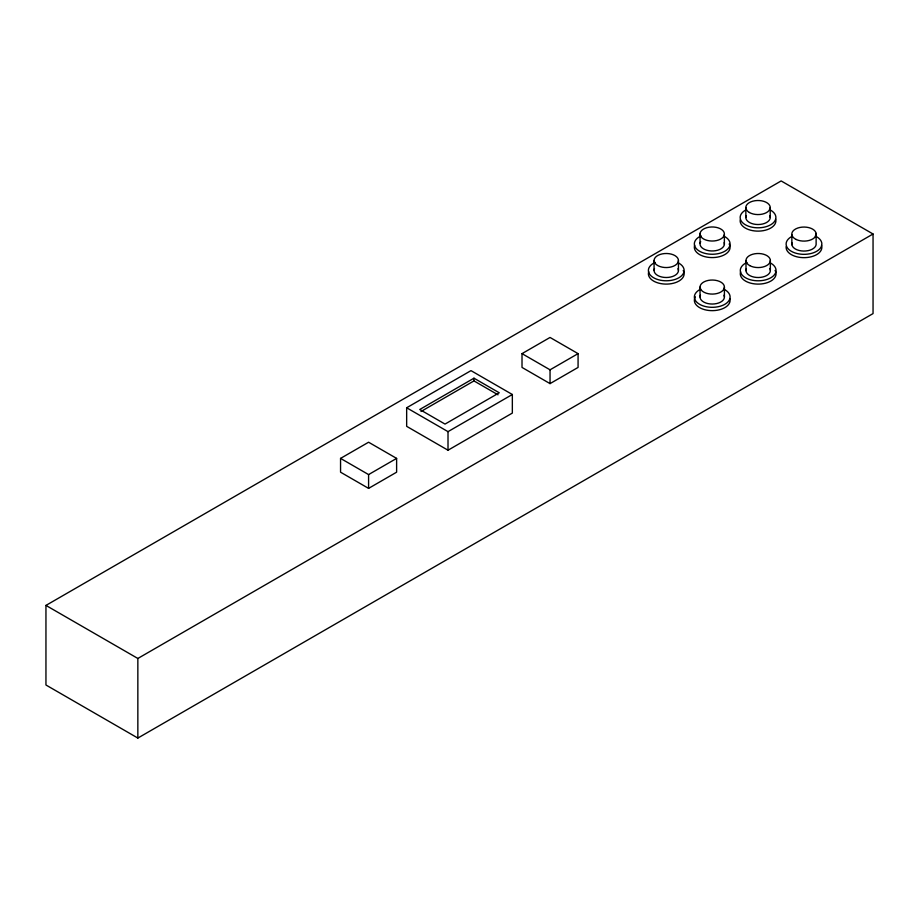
<?xml version="1.0" encoding="UTF-8"?>
<svg xmlns="http://www.w3.org/2000/svg" width="919" height="919" viewBox="0 0 919 919"><rect width="100%" height="100%" fill="white"/><g stroke="black" fill="none" stroke-linecap="round" stroke-linejoin="round"><path stroke-width="1.38" d="M45.95 605.414L781.15 180.94L873.05 234L873.05 313.586L137.85 738.06L45.95 685L45.95 605.414L137.85 658.464L873.05 234M406.657 407.772L470.987 370.633L512.342 394.504L512.342 413.079L448.012 450.218L406.657 426.336L406.657 407.772L448.012 431.643L512.342 394.504M473.974 378.191L419.753 409.495L445.026 424.084L499.247 392.781L473.974 378.191L473.974 380.914L420.982 411.505M340.558 458.397L368.588 442.223L396.617 458.397L396.617 472.194L368.588 488.38L340.558 472.194L340.558 458.397L368.588 474.583L396.617 458.397M522.015 353.631L550.044 337.457L578.074 353.631L578.074 367.428L550.044 383.614L522.015 367.428L522.015 353.631L550.044 369.817L578.074 353.631M473.974 380.914L498.041 394.814M816.118 233.426L816.118 243.374A12.188 7.03 0 0 1 803.528 251.059A12.188 7.03 0 0 1 791.983 242.846M791.856 234.736L791.856 244.684M770.214 207.545L770.214 217.493M770.352 260.364L770.352 270.312M745.998 260.697L745.998 270.645M745.849 207.545L745.849 217.493M724.413 287.061A12.188 7.03 0 0 1 706.137 293.15A12.188 7.03 0 0 1 706.137 280.973A12.188 7.03 0 0 1 724.413 287.061L724.413 297.009M724.367 234.494A12.188 7.03 0 0 1 705.378 239.825A12.188 7.03 0 0 1 706.895 227.671A12.188 7.03 0 0 1 724.367 234.494L724.367 244.443M700.06 233.495L700.06 243.443M700.037 287.061L700.037 297.009M678.44 260.525A12.188 7.03 0 0 1 660.164 266.613A12.188 7.03 0 0 1 660.164 254.437A12.188 7.03 0 0 1 678.44 260.525L678.44 270.473M654.075 260.525L654.075 270.473M550.044 369.817L550.044 383.614M448.012 431.643L448.012 450.218M368.588 474.583L368.588 488.38M137.85 658.464L137.85 738.06M683.219 270.531A17.875 10.316 0 0 1 667.332 284.086A17.875 10.316 0 0 1 648.757 271.714M729.158 243.983A17.875 10.316 0 0 1 713.316 257.561A17.875 10.316 0 0 1 694.695 245.212M775.625 218.998A17.875 10.316 0 0 1 758.83 231.117A17.875 10.316 0 0 1 740.22 219.917M729.812 298.503A17.875 10.316 0 0 1 710.72 310.611A17.875 10.316 0 0 1 695.419 296.826M775.073 270.439A17.875 10.316 0 0 1 759.416 284.086A17.875 10.316 0 0 1 740.634 271.817M821.54 245.407A17.875 10.316 0 0 1 805.021 257.642A17.875 10.316 0 0 1 786.17 246.591M678.119 262.754A17.875 10.316 0 0 1 678.911 277.756A17.875 10.316 0 0 1 652.927 277.343A17.875 10.316 0 0 1 655.155 262.386M678.027 268.647A12.188 7.03 0 0 1 666.264 277.504A12.188 7.03 0 0 1 654.489 268.647M724.046 236.217A17.875 10.316 0 0 1 724.884 251.22A17.875 10.316 0 0 1 698.899 250.83A17.875 10.316 0 0 1 701.082 235.873M724.172 242.616A12.188 7.03 0 0 1 711.34 250.956A12.188 7.03 0 0 1 700.703 241.64M769.49 209.578A17.875 10.316 0 0 1 771.041 224.558A17.875 10.316 0 0 1 745.045 224.581A17.875 10.316 0 0 1 746.527 209.601M769.8 215.666A12.188 7.03 0 0 1 758.026 224.523A12.188 7.03 0 0 1 746.262 215.666M723.667 289.083A17.875 10.316 0 0 1 725.263 304.063A17.875 10.316 0 0 1 699.267 304.109A17.875 10.316 0 0 1 700.703 289.129M724 295.194A12.188 7.03 0 0 1 712.225 304.04A12.188 7.03 0 0 1 700.45 295.194M769.904 262.696A17.875 10.316 0 0 1 770.949 277.699A17.875 10.316 0 0 1 744.953 277.423A17.875 10.316 0 0 1 746.94 262.455M769.869 268.497A12.188 7.03 0 0 1 758.462 277.515A12.188 7.03 0 0 1 746.331 268.819M815.279 236.034A17.875 10.316 0 0 1 817.163 251.002A17.875 10.316 0 0 1 791.167 251.209A17.875 10.316 0 0 1 792.316 236.217M749.41 212.519A12.188 7.03 0 0 0 769.8 209.36A12.188 7.03 0 0 0 754.878 200.744A12.188 7.03 0 0 0 749.41 212.519M749.766 265.625A12.188 7.03 0 0 0 770.019 262.191A12.188 7.03 0 0 0 754.752 253.782A12.188 7.03 0 0 0 749.766 265.625M796.21 239.491A12.188 7.03 0 0 0 816.003 235.264A12.188 7.03 0 0 0 799.76 227.487A12.188 7.03 0 0 0 796.21 239.491"/></g></svg>
